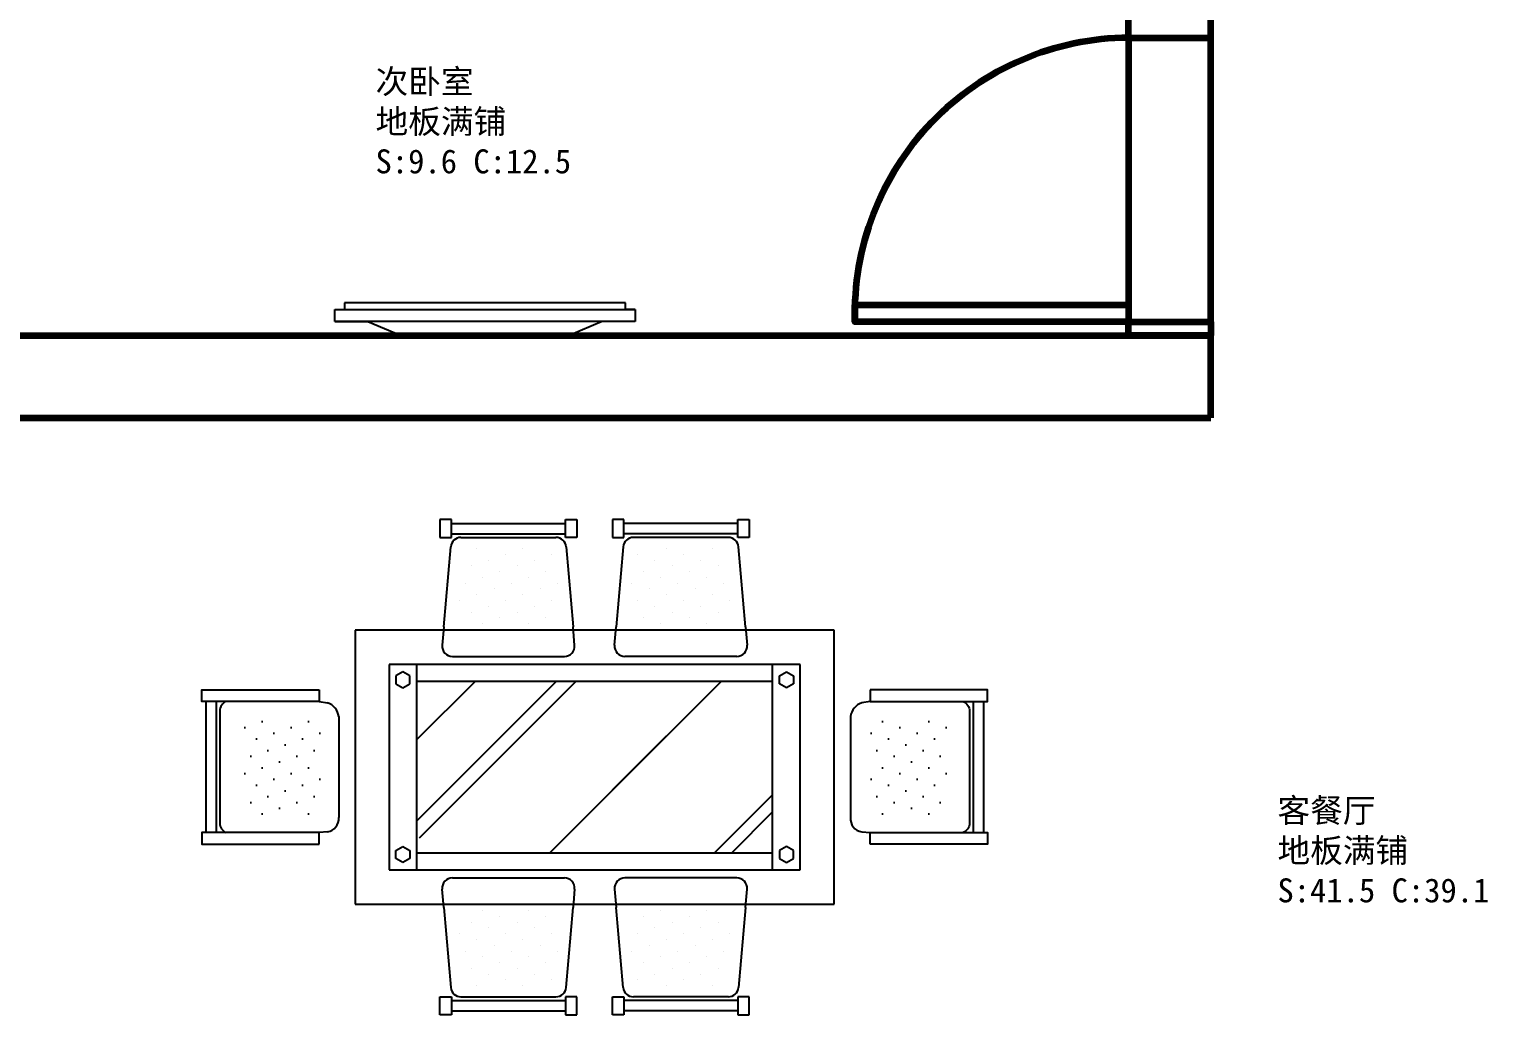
# Model space of a CAD drawing. Header units: millimetres. Extents: x 44393 to 91220, y 25301 to 41858.
# Drawn here: x 49665 to 53926, y 33855 to 36733 of the extents above; entities that cross this region are included whole.
import ezdxf

# ---------------------------------------------------------------- set-up
doc = ezdxf.new("R2010")
doc.units = ezdxf.units.MM
doc.layers.add('I-FURN-IBN', color=1, linetype='Continuous', lineweight=15)
doc.layers.add('LAYER6', color=6, linetype='Continuous')
doc.layers.add('LAYER7', color=8, linetype='Continuous')
doc.styles.get("Standard").update_dxf_attribs({"font": ''})
doc.styles.get('Standard').set_extended_font_data('SimSun')

# ---------------------------------------------------------------- blocks, each defined once
blk = doc.blocks.new('A$C08637F31')
at = {"layer": 'LAYER6'}
h = blk.add_hatch(dxfattribs=at)
h.set_pattern_fill('DOTS', color=250, scale=30, angle=405, style=0)
h.set_pattern_definition([(225, (-38467.054, 18858.126), (16.83798, -50.51394), [0, -47.625])])
h.paths.add_polyline_path([(564.9, 1943.6), (882.2, 1943.6), (862.3, 2174.3), (584.8, 2174.3)])
at = {"layer": 'LAYER7'}
h = blk.add_hatch(dxfattribs=at)
h.set_pattern_fill('DOTS', color=250, scale=30, angle=225, style=0)
h.set_pattern_definition([(135, (-38467.054, -16562.86), (16.83798, 50.51394), [0, -47.625])])
h.paths.add_polyline_path([(564.9, 351.7), (882.2, 351.7), (862.3, 121), (584.8, 121)])
at = {"layer": 'LAYER6', "color": 1}
for p, q in [((534.6, 1927.8), (532.3, 1952.5)), ((914.8, 1952.5), (911.1, 1927.8)), ((870.9, 1895.3), (575.8, 1895.3)), ((323.3, 1847.6), (323.3, 447.6)), ((1123.3, 1847.6), (323.3, 1847.6)), ((1123.3, 447.6), (1123.3, 1847.6)), ((0, 1565.7), (0, 1599.4)), ((0, 1599.4), (52.6, 1599.4)), ((52.6, 1599.4), (52.6, 1565.7)), ((313.3, 1588.2), (80.1, 1568.1)), ((313.3, 1588.2), (367.4, 1592.9)), ((1133.3, 1588.2), (1079.3, 1592.9)), ((1133.3, 1588.2), (1366.6, 1568.1)), ((1394, 1599.4), (1394, 1565.7)), ((1446.7, 1599.4), (1394, 1599.4)), ((1446.7, 1565.7), (1446.7, 1599.4)), ((52.6, 1565.7), (0, 1565.7)), ((12.1, 1565.7), (12.1, 1233.2)), ((42.1, 1565.7), (42.1, 1233.2)), ((52.6, 1538.2), (52.6, 1260.7)), ((400, 1563), (400, 1235.9)), ((1046.7, 1563), (1046.7, 1235.9)), ((1394, 1565.7), (1446.7, 1565.7)), ((1394, 1538.2), (1394, 1260.7)), ((1404.6, 1565.7), (1404.6, 1233.2)), ((1434.6, 1565.7), (1434.6, 1233.2)), ((52.6, 1233.2), (0, 1233.2)), ((0, 1233.2), (0, 1199.4)), ((0, 1199.4), (52.6, 1199.4)), ((52.6, 1199.4), (52.6, 1233.2)), ((80.1, 1230.8), (313.3, 1210.7)), ((367.4, 1206), (313.3, 1210.7)), ((1079.3, 1206), (1133.3, 1210.7)), ((1366.6, 1230.8), (1133.3, 1210.7)), ((1394, 1199.4), (1394, 1233.2)), ((1394, 1233.2), (1446.7, 1233.2)), ((1446.7, 1199.4), (1394, 1199.4)), ((1446.7, 1233.2), (1446.7, 1199.4)), ((0, 1062.1), (0, 1095.8)), ((0, 1095.8), (52.6, 1095.8)), ((52.6, 1095.8), (52.6, 1062.1)), ((80.1, 1064.4), (313.3, 1084.6)), ((367.4, 1089.2), (313.3, 1084.6)), ((1079.3, 1089.2), (1133.3, 1084.6)), ((1366.6, 1064.4), (1133.3, 1084.6)), ((1394, 1095.8), (1394, 1062.1)), ((1446.7, 1095.8), (1394, 1095.8)), ((1446.7, 1062.1), (1446.7, 1095.8)), ((52.6, 1062.1), (0, 1062.1)), ((12.1, 729.6), (12.1, 1062.1)), ((42.1, 729.6), (42.1, 1062.1)), ((52.6, 757.1), (52.6, 1034.5)), ((400, 732.3), (400, 1059.4)), ((1046.7, 732.3), (1046.7, 1059.4)), ((1394, 1062.1), (1446.7, 1062.1)), ((1394, 757.1), (1394, 1034.5)), ((1404.6, 729.6), (1404.6, 1062.1)), ((1434.6, 729.6), (1434.6, 1062.1)), ((52.6, 729.6), (0, 729.6)), ((0, 729.6), (0, 695.8)), ((52.6, 695.8), (52.6, 729.6)), ((313.3, 707.1), (80.1, 727.2)), ((1133.3, 707.1), (1366.6, 727.2)), ((1394, 695.8), (1394, 729.6)), ((1394, 729.6), (1446.7, 729.6)), ((1446.7, 729.6), (1446.7, 695.8)), ((0, 695.8), (52.6, 695.8)), ((313.3, 707.1), (367.4, 702.4)), ((1133.3, 707.1), (1079.3, 702.4)), ((1446.7, 695.8), (1394, 695.8)), ((323.3, 447.6), (1123.3, 447.6)), ((870.9, 400), (575.8, 400)), ((534.6, 367.4), (532.3, 342.8)), ((914.8, 342.8), (911.1, 367.4))]:
    blk.add_line(p, q, dxfattribs=at)
for points in [[(498.6, 1952.5), (532.3, 1952.5), (532.3, 2295.3), (498.6, 2295.3)], [(948.6, 1952.5), (914.8, 1952.5), (914.8, 2295.3), (948.6, 2295.3)], [(498.6, 342.8), (532.3, 342.8), (532.3, 0), (498.6, 0)], [(948.6, 342.8), (914.8, 342.8), (914.8, 0), (948.6, 0)]]:
    blk.add_lwpolyline(points, close=True, dxfattribs=at)
for points in [[(914.8, 2283.2), (532.3, 2283.2)], [(914.8, 12.1), (532.3, 12.1)]]:
    blk.add_lwpolyline(points, dxfattribs=at)
for points in [[(914.8, 2224.6, 0.29879), (887.3, 2242.6), (559.8, 2242.6, 0.29879), (532.3, 2224.6)], [(914.8, 70.7, -0.29879), (887.3, 52.6), (559.8, 52.6, -0.29879), (532.3, 70.7)]]:
    blk.add_lwpolyline(points, format="xyb", dxfattribs=at)
for centre, radius, start, end in [((572.2, 1933.1), 38, 187.9427, 275.3785), ((866.3, 1941.9), 46.9, 275.5904, 342.504), ((370, 1563), 30, 0, 94.9362), ((1076.7, 1563), 30, 85.0638, 180), ((82.6, 1538.2), 30, 94.9362, 180), ((1364, 1538.2), 30, 0, 85.0638), ((82.6, 1260.7), 30, 180, 265.0638), ((370, 1235.9), 30, 265.0638, 0), ((1076.7, 1235.9), 30, 180, 274.9362), ((1364, 1260.7), 30, 274.9362, 0), ((370, 1059.4), 30, 0, 94.9362), ((1076.7, 1059.4), 30, 85.0638, 180), ((82.6, 1034.5), 30, 94.9362, 180), ((1364, 1034.5), 30, 0, 85.0638), ((82.6, 757.1), 30, 180, 265.0638), ((370, 732.3), 30, 265.0638, 0), ((1076.7, 732.3), 30, 180, 274.9362), ((1364, 757.1), 30, 274.9362, 0), ((572.2, 362.2), 38, 84.6215, 172.0573), ((866.3, 353.3), 46.9, 17.496, 84.4096)]:
    blk.add_arc(centre, radius, start, end, dxfattribs=at)
at = {"layer": 'LAYER7', "color": 250}
for p, q in [((1023.3, 1747.6), (423.3, 1747.6)), ((423.3, 1747.6), (423.3, 547.6)), ((1023.3, 547.6), (1023.3, 1747.6)), ((444.7, 1707.7), (456.5, 1728.1)), ((456.5, 1687.3), (444.7, 1707.7)), ((456.5, 1728.1), (480.1, 1728.1)), ((480.1, 1728.1), (491.8, 1707.7)), ((491.8, 1707.7), (480.1, 1687.3)), ((966.6, 1728.1), (954.8, 1707.7)), ((954.8, 1707.7), (966.6, 1687.3)), ((990.2, 1728.1), (966.6, 1728.1)), ((1002, 1707.7), (990.2, 1728.1)), ((990.2, 1687.3), (1002, 1707.7)), ((1023.3, 1667.6), (423.3, 1667.6)), ((480.1, 1687.3), (456.5, 1687.3)), ((473.3, 1667.6), (473.3, 627.6)), ((565.6, 1667.6), (973.3, 1259.9)), ((802.7, 1667.6), (973.3, 1496.9)), ((966.6, 1687.3), (990.2, 1687.3)), ((973.3, 627.6), (973.3, 1667.6)), ((516.5, 1659.2), (973.3, 1202.4)), ((236.8, 1542.3), (236.8, 1542.3)), ((1209.9, 1542.3), (1209.9, 1542.3)), ((85.2, 1491.8), (85.2, 1491.8)), ((135.8, 1508.7), (135.8, 1508.7)), ((186.3, 1525.5), (186.3, 1525.5)), ((219.9, 1491.8), (219.9, 1491.8)), ((270.5, 1508.7), (270.5, 1508.7)), ((1176.2, 1508.7), (1176.2, 1508.7)), ((1226.7, 1491.8), (1226.7, 1491.8)), ((1260.4, 1525.5), (1260.4, 1525.5)), ((1310.9, 1508.7), (1310.9, 1508.7)), ((1361.4, 1491.8), (1361.4, 1491.8)), ((118.9, 1458.2), (118.9, 1458.2)), ((169.4, 1475), (169.4, 1475)), ((253.6, 1458.2), (253.6, 1458.2)), ((304.1, 1475), (304.1, 1475)), ((1142.6, 1475), (1142.6, 1475)), ((1193.1, 1458.2), (1193.1, 1458.2)), ((1277.3, 1475), (1277.3, 1475)), ((1327.8, 1458.2), (1327.8, 1458.2)), ((102.1, 1407.6), (102.1, 1407.6)), ((152.6, 1424.5), (152.6, 1424.5)), ((203.1, 1441.3), (203.1, 1441.3)), ((236.8, 1407.6), (236.8, 1407.6)), ((287.3, 1424.5), (287.3, 1424.5)), ((1159.4, 1424.5), (1159.4, 1424.5)), ((1209.9, 1407.6), (1209.9, 1407.6)), ((1243.6, 1441.3), (1243.6, 1441.3)), ((1294.1, 1424.5), (1294.1, 1424.5)), ((1344.6, 1407.6), (1344.6, 1407.6)), ((135.8, 1374), (135.8, 1374)), ((186.3, 1390.8), (186.3, 1390.8)), ((270.5, 1374), (270.5, 1374)), ((1176.2, 1374), (1176.2, 1374)), ((1260.4, 1390.8), (1260.4, 1390.8)), ((1310.9, 1374), (1310.9, 1374)), ((85.2, 1357.1), (85.2, 1357.1)), ((118.9, 1323.5), (118.9, 1323.5)), ((169.4, 1340.3), (169.4, 1340.3)), ((219.9, 1357.1), (219.9, 1357.1)), ((253.6, 1323.5), (253.6, 1323.5)), ((304.1, 1340.3), (304.1, 1340.3)), ((1142.6, 1340.3), (1142.6, 1340.3)), ((1193.1, 1323.5), (1193.1, 1323.5)), ((1226.7, 1357.1), (1226.7, 1357.1)), ((1277.3, 1340.3), (1277.3, 1340.3)), ((1327.8, 1323.5), (1327.8, 1323.5)), ((1361.4, 1357.1), (1361.4, 1357.1)), ((152.6, 1289.8), (152.6, 1289.8)), ((203.1, 1306.6), (203.1, 1306.6)), ((287.3, 1289.8), (287.3, 1289.8)), ((473.3, 1278.5), (973.3, 778.5)), ((1159.4, 1289.8), (1159.4, 1289.8)), ((1243.6, 1306.6), (1243.6, 1306.6)), ((1294.1, 1289.8), (1294.1, 1289.8)), ((102.1, 1272.9), (102.1, 1272.9)), ((186.3, 1256.1), (186.3, 1256.1)), ((236.8, 1272.9), (236.8, 1272.9)), ((1209.9, 1272.9), (1209.9, 1272.9)), ((1260.4, 1256.1), (1260.4, 1256.1)), ((1344.6, 1272.9), (1344.6, 1272.9)), ((656.6, 1095.2), (973.3, 778.5)), ((186.3, 1039.2), (186.3, 1039.2)), ((1260.4, 1039.2), (1260.4, 1039.2)), ((102.1, 1022.3), (102.1, 1022.3)), ((152.6, 1005.5), (152.6, 1005.5)), ((203.1, 988.6), (203.1, 988.6)), ((236.8, 1022.3), (236.8, 1022.3)), ((287.3, 1005.5), (287.3, 1005.5)), ((1159.4, 1005.5), (1159.4, 1005.5)), ((1209.9, 1022.3), (1209.9, 1022.3)), ((1243.6, 988.6), (1243.6, 988.6)), ((1294.1, 1005.5), (1294.1, 1005.5)), ((1344.6, 1022.3), (1344.6, 1022.3)), ((85.2, 938.1), (85.2, 938.1)), ((118.9, 971.8), (118.9, 971.8)), ((169.4, 955), (169.4, 955)), ((219.9, 938.1), (219.9, 938.1)), ((253.6, 971.8), (253.6, 971.8)), ((304.1, 955), (304.1, 955)), ((1142.6, 955), (1142.6, 955)), ((1193.1, 971.8), (1193.1, 971.8)), ((1226.7, 938.1), (1226.7, 938.1)), ((1277.3, 955), (1277.3, 955)), ((1327.8, 971.8), (1327.8, 971.8)), ((1361.4, 938.1), (1361.4, 938.1)), ((135.8, 921.3), (135.8, 921.3)), ((186.3, 904.5), (186.3, 904.5)), ((270.5, 921.3), (270.5, 921.3)), ((1176.2, 921.3), (1176.2, 921.3)), ((1260.4, 904.5), (1260.4, 904.5)), ((1310.9, 921.3), (1310.9, 921.3)), ((102.1, 887.6), (102.1, 887.6)), ((152.6, 870.8), (152.6, 870.8)), ((203.1, 853.9), (203.1, 853.9)), ((236.8, 887.6), (236.8, 887.6)), ((287.3, 870.8), (287.3, 870.8)), ((1159.4, 870.8), (1159.4, 870.8)), ((1209.9, 887.6), (1209.9, 887.6)), ((1243.6, 853.9), (1243.6, 853.9)), ((1294.1, 870.8), (1294.1, 870.8)), ((1344.6, 887.6), (1344.6, 887.6)), ((118.9, 837.1), (118.9, 837.1)), ((169.4, 820.3), (169.4, 820.3)), ((253.6, 837.1), (253.6, 837.1)), ((304.1, 820.3), (304.1, 820.3)), ((1142.6, 820.3), (1142.6, 820.3)), ((1193.1, 837.1), (1193.1, 837.1)), ((1277.3, 820.3), (1277.3, 820.3)), ((1327.8, 837.1), (1327.8, 837.1)), ((85.2, 803.4), (85.2, 803.4)), ((135.8, 786.6), (135.8, 786.6)), ((186.3, 769.8), (186.3, 769.8)), ((219.9, 803.4), (219.9, 803.4)), ((270.5, 786.6), (270.5, 786.6)), ((473.3, 797.2), (642.9, 627.6)), ((1176.2, 786.6), (1176.2, 786.6)), ((1226.7, 803.4), (1226.7, 803.4)), ((1260.4, 769.8), (1260.4, 769.8)), ((1310.9, 786.6), (1310.9, 786.6)), ((1361.4, 803.4), (1361.4, 803.4)), ((236.8, 752.9), (236.8, 752.9)), ((473.3, 746.9), (592.6, 627.6)), ((1209.9, 752.9), (1209.9, 752.9)), ((423.3, 627.6), (1023.3, 627.6)), ((456.5, 608), (444.7, 587.6)), ((480.1, 608), (456.5, 608)), ((491.8, 587.6), (480.1, 608)), ((954.8, 587.6), (966.6, 608)), ((966.6, 608), (990.2, 608)), ((990.2, 608), (1002, 587.6)), ((444.7, 587.6), (456.5, 567.1)), ((456.5, 567.1), (480.1, 567.1)), ((480.1, 567.1), (491.8, 587.6)), ((966.6, 567.1), (954.8, 587.6)), ((990.2, 567.1), (966.6, 567.1)), ((1002, 587.6), (990.2, 567.1)), ((423.3, 547.6), (1023.3, 547.6))]:
    blk.add_line(p, q, dxfattribs=at)
for points in [[(914.8, 2253.2), (532.3, 2253.2)], [(914.8, 42.1), (532.3, 42.1)]]:
    blk.add_lwpolyline(points, dxfattribs=at)
blk = doc.blocks.new('eef1')
at = {"layer": 'LAYER6'}
for p, q in [((-1969.1, 11171.2), (-1969.1, 12048.8)), ((-1969.1, 12048.8), (-1969.1, 11952)), ((-1969.1, 12048.8), (-1933.6, 12048.8)), ((-1933.6, 12048.8), (-1933.6, 11171.2)), ((-1914.2, 12020.6), (-1933.6, 12020.6)), ((-1914.2, 11200.2), (-1914.2, 12020.6)), ((-1969.1, 11952), (-2010, 11855.2)), ((-2010, 11364.8), (-2010, 11855.2)), ((-1969.1, 11268), (-2010, 11364.8)), ((-1969.1, 11171.2), (-1969.1, 11268)), ((-1933.6, 11171.2), (-1969.1, 11171.2)), ((-1933.6, 11200.2), (-1914.2, 11200.2)), ((-1933.6, 11171.2), (-1933.6, 11200.2))]:
    blk.add_line(p, q, dxfattribs=at)

msp = doc.modelspace()

# ---------------------------------------------------------------- linework, layer by layer
at = {"color": 255, "lineweight": 90}
for p, q in [((52877, 36708), (52877, 38808)), ((53117, 36708), (53117, 37488)), ((52877, 36708), (53117, 36708)), ((49627, 35838), (53117, 35838)), ((53117, 35598), (53117, 35838)), ((49627, 35598), (53117, 35598))]:
    msp.add_line(p, q, dxfattribs=at)
at = {"color": 8, "lineweight": 90}
for p, q in [((52877, 36708), (52877, 35928)), ((53117, 35878), (53117, 36708))]:
    msp.add_line(p, q, dxfattribs=at)
at = {"color": 4, "lineweight": 90}
msp.add_lwpolyline([(52877, 35878), (52077, 35878), (52077, 35928), (52877, 35928)], close=True, dxfattribs=at)
at = {"color": 255, "lineweight": 90}
msp.add_lwpolyline([(52877, 35878), (53117, 35878), (53117, 35838), (52877, 35838)], close=True, dxfattribs=at)
at = {"color": 8, "lineweight": 90}
msp.add_arc((52881.7, 35903), 805, 90.3292, 181.7796, dxfattribs=at)

# ---------------------------------------------------------------- block references
at = {"lineweight": 90, "rotation": 89.99999999999999}
msp.add_blockref('eef1', (62607, 37848), dxfattribs=at)
at = {"layer": 'I-FURN-IBN', "rotation": 90}
msp.add_blockref('A$C08637F31', (52464.7, 33854.6), dxfattribs=at)

# ---------------------------------------------------------------- texts
at = {"lineweight": 90, "char_height": 70, "attachment_point": 1}
for s, insert in [('{\\C2;次卧室\\P地板满铺\\fKaiTi_GB2312|b0|i0|c134|p49; \\PS:9.6 C:12.5}', (50677, 36615.3)), ('{\\C2;客餐厅\\P地板满铺\\fKaiTi_GB2312|b0|i0|c134|p49;\\PS:41.5 C:39.1}', (53311.7, 34486.4))]:
    msp.add_mtext_dynamic_manual_height_columns(s, width=2129.184, gutter_width=436.7, heights=[653.8], dxfattribs=dict(at, insert=insert))

doc.saveas('drawing.dxf')
